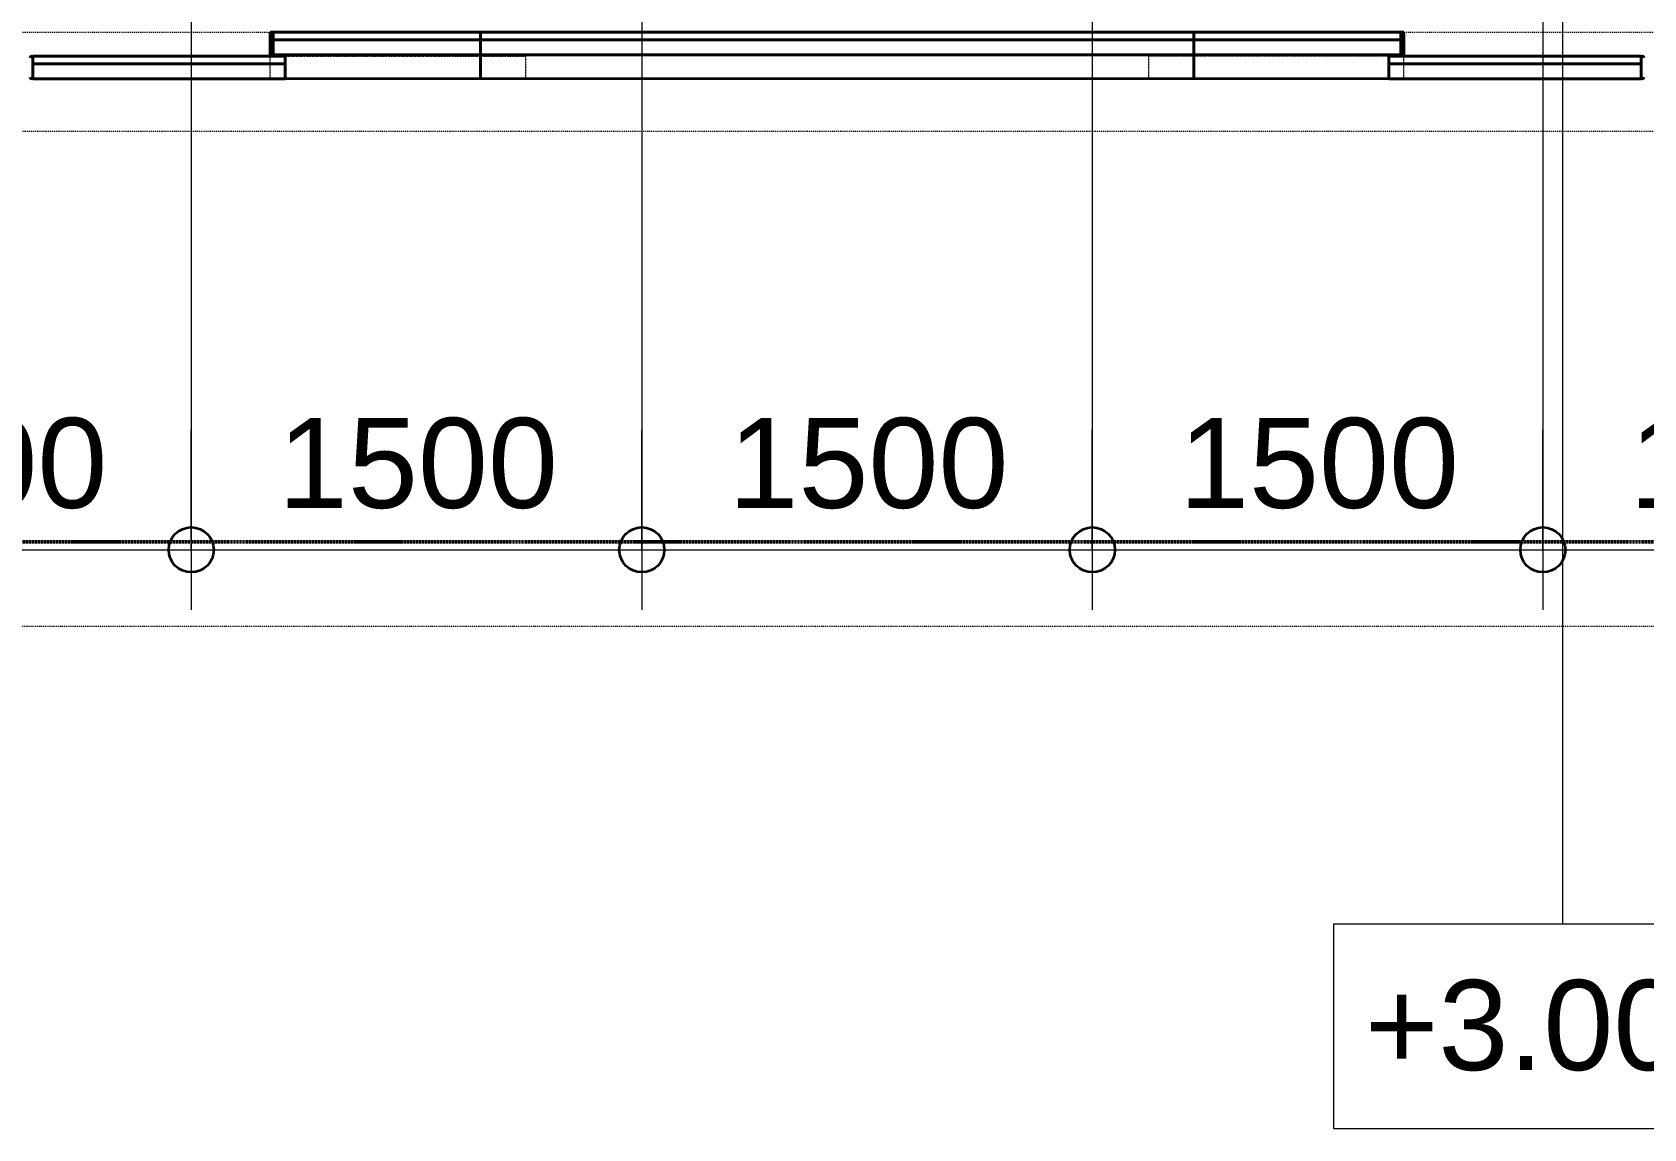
# Model space of a CAD drawing. Header units: millimetres. Extents: x -794326 to -715748, y -17796 to 22353.
# Drawn here: x -787362 to -781996, y -3554 to 99 of the extents above; entities that cross this region are included whole.
import ezdxf

# ---------------------------------------------------------------- set-up
doc = ezdxf.new("R2010")
doc.units = ezdxf.units.MM
for name, pattern in [('DASH', [6.35, 3.175, -3.175]), ('DPA_Grid _ Level 100', [10, 5.5, -1.6, 1.3, -1.6]), ('DPA_Hidden 50', [3, 2, -1]), ('DPA_Hidden 500', [1.4, 0.8, -0.6])]:
    doc.linetypes.add(name, pattern=pattern)
for name, color, linetype, lineweight in [('A-ANNO-DIMS', 1, 'Continuous', 9), ('A-ANNO-DIMS-100', 1, 'Continuous', 9), ('A-DETL', 1, 'Continuous', 70), ('A-GENM', 1, 'Continuous', 9), ('A-GENM-HDLN', 2, 'DPA_Hidden 500', 9), ('G-ANNO-SECL', 3, 'Continuous', 9), ('G-ANNO-TEXT', 3, 'Continuous', 9), ('Q-SPCQ', 2, 'Continuous', 35), ('Q-SPCQ-HDLN', 2, 'DASH', 9)]:
    doc.layers.add(name, color=color, linetype=linetype, lineweight=lineweight)
doc.styles.add('Arial_2', font='arial.ttf', dxfattribs={"height": 300})
doc.dimstyles.new('DPA-DIM-3_0_C-C', dxfattribs={"dimscale": 304.8, "dimtxt": 306.07782, "dimasz": 0.492126, "dimexe": 0.656168, "dimexo": 0.0625, "dimgap": 0.164042, "dimtad": 1, "dimdec": 0, "dimzin": 0, "dimdsep": 46, "dimtxsty": 'Arial_2', "dimblk1": 'DOTBLANK', "dimblk2": 'DOTBLANK', "dimsah": 1, "dimcen": 0.09, "dimdle": 0.656168, "dimadec": 8, "dimazin": 0, "dimtfac": 1, "dimtdec": 4, "dimtix": 1, "dimtmove": 0, "dimatfit": 3, "dimfxl": 1.312336, "dimfxlon": 1, "dimtvp": 1, "dimtolj": 1, "dimtzin": 0, "dimarcsym": 2})

# ---------------------------------------------------------------- blocks, each defined once
blk = doc.blocks.new('DPA_Speciality_PlatformScreenDoor - Length_135300-12767973-4282-01 ENLARGED LOWER PLATFORM LEVEL - REFLECTED CEILING PLAN - SHEET 3')
at = {"layer": 'A-GENM'}
for p, q in [((65462.5, -250), (65264.7, -250)), ((65264.7, -250), (65462.5, -250)), ((65357.5, -250), (65267.5, -250)), ((65267.5, -250), (65357.5, -250)), ((65367.5, -250), (65457.5, -250)), ((65457.5, -250), (65367.5, -250)), ((69837.5, -250), (70035.3, -250)), ((70035.3, -250), (69837.5, -250)), ((69932.5, -250), (69842.5, -250)), ((69842.5, -250), (69932.5, -250)), ((69942.5, -250), (70032.5, -250)), ((70032.5, -250), (69942.5, -250)), ((66015.3, -330), (66139.1, -330)), ((66025.9, -330), (66079, -330)), ((66075.4, -330), (66128.5, -330)), ((67615.3, -330), (67739.1, -330)), ((67625.9, -330), (67679, -330)), ((67675.4, -330), (67728.5, -330))]:
    blk.add_line(p, q, dxfattribs=at)
at = {"layer": 'A-GENM-HDLN'}
for p, q in [((65762.5, -175), (65762.5, -250)), ((65762.5, -175), (66612.5, -175)), ((66612.5, -250), (66612.5, -175)), ((68687.5, -250), (68687.5, -175)), ((69537.5, -175), (68687.5, -175)), ((69537.5, -175), (69537.5, -250)), ((65762.5, -250), (66612.5, -250)), ((69537.5, -250), (68687.5, -250))]:
    blk.add_line(p, q, dxfattribs=at)
at = {"layer": 'Q-SPCQ', "linetype": 'DASH', "lineweight": 9}
blk.add_line((3946, 1650), (73451.3, 1650), dxfattribs=at)
at = {"layer": 'Q-SPCQ'}
for p, q in [((65812.5, -175), (64972.5, -175)), ((64972.5, -175), (65812.5, -175)), ((64972.5, -175), (64972.5, -225)), ((64972.5, -175), (64972.5, -225)), ((64972.5, -245), (64972.5, -180)), ((64972.5, -180), (64972.5, -245)), ((65002.5, -175), (65782.5, -175)), ((65782.5, -175), (65002.5, -175)), ((65782.5, -175), (65002.5, -175)), ((65002.5, -175), (65782.5, -175)), ((65762.5, -175), (66462.5, -175)), ((65812.5, -225), (65812.5, -175)), ((65812.5, -175), (65812.5, -225)), ((66462.5, -175), (66462.5, -330)), ((66462.5, -175), (68837.5, -175)), ((66462.5, -330), (66462.5, -175)), ((66462.5, -200), (66462.5, -175.9)), ((66462.5, -175.9), (66462.5, -200)), ((66462.5, -305), (66462.5, -200)), ((66462.5, -200), (66462.5, -305)), ((68837.5, -175), (68837.5, -330)), ((68837.5, -175), (69537.5, -175)), ((68837.5, -330), (68837.5, -175)), ((68837.5, -200), (68837.5, -175.9)), ((68837.5, -175.9), (68837.5, -200)), ((68837.5, -305), (68837.5, -200)), ((68837.5, -200), (68837.5, -305)), ((69487.5, -175), (70327.5, -175)), ((70327.5, -175), (69487.5, -175)), ((69487.5, -175), (69487.5, -225)), ((69487.5, -225), (69487.5, -175)), ((70297.5, -175), (69517.5, -175)), ((69517.5, -175), (70297.5, -175)), ((69517.5, -175), (70297.5, -175)), ((70297.5, -175), (69517.5, -175)), ((70327.5, -225), (70327.5, -175)), ((70327.5, -225), (70327.5, -175)), ((70327.5, -180), (70327.5, -245)), ((70327.5, -245), (70327.5, -180)), ((64972.5, -225), (65812.5, -225)), ((65812.5, -225), (64972.5, -225)), ((64972.5, -250), (64972.5, -225)), ((64972.5, -225), (64972.5, -250)), ((65812.5, -225), (64972.5, -225)), ((64972.5, -225), (64972.5, -250)), ((64972.5, -250), (64972.5, -225)), ((64972.5, -225), (65812.5, -225)), ((65812.5, -225), (64972.5, -225)), ((64972.5, -225), (65812.5, -225)), ((64972.5, -250), (65812.5, -250)), ((65812.5, -250), (64972.5, -250)), ((64972.5, -250), (65812.5, -250)), ((65812.5, -250), (64972.5, -250)), ((65782.5, -225), (65002.5, -225)), ((65002.5, -225), (65782.5, -225)), ((65002.5, -225), (65782.5, -225)), ((65782.5, -225), (65002.5, -225)), ((65762.5, -225), (65022.5, -225)), ((65022.5, -225), (65762.5, -225)), ((65762.5, -225), (65022.5, -225)), ((65022.5, -225), (65762.5, -225)), ((65762.5, -250), (65022.5, -250)), ((65022.5, -250), (65762.5, -250)), ((65762.5, -250), (65022.5, -250)), ((65022.5, -250), (65762.5, -250)), ((65762.5, -305), (65762.5, -250)), ((65762.5, -250), (65762.5, -330)), ((65772.5, -255), (65762.5, -255)), ((65762.5, -255), (65762.5, -330)), ((65762.5, -330), (65762.5, -255)), ((65762.5, -255), (65772.5, -255)), ((65772.5, -330), (65772.5, -255)), ((65772.5, -255), (65772.5, -330)), ((66462.5, -255), (65772.5, -255)), ((65772.5, -255), (66462.5, -255)), ((65772.5, -255), (65772.5, -305)), ((65772.5, -255), (65772.5, -305)), ((65812.5, -225), (65812.5, -250)), ((65812.5, -225), (65812.5, -250)), ((65812.5, -250), (65812.5, -225)), ((65812.5, -225), (65812.5, -250)), ((65822.5, -255), (66402.5, -255)), ((66402.5, -255), (65822.5, -255)), ((66412.5, -255), (65822.5, -255)), ((65822.5, -255), (66412.5, -255)), ((68837.5, -255), (66462.5, -255)), ((66462.5, -255), (68837.5, -255)), ((66462.5, -255), (66462.5, -305)), ((66462.5, -255), (66462.5, -305)), ((66462.5, -305), (66462.5, -255)), ((66462.5, -255), (66462.5, -305)), ((68787.5, -255), (66512.5, -255)), ((66512.5, -255), (68787.5, -255)), ((66522.5, -255), (68777.5, -255)), ((68777.5, -255), (66522.5, -255)), ((68837.5, -255), (69527.5, -255)), ((69527.5, -255), (68837.5, -255)), ((68837.5, -255), (68837.5, -305)), ((68837.5, -305), (68837.5, -255)), ((68837.5, -305), (68837.5, -255)), ((68837.5, -255), (68837.5, -305)), ((68887.5, -255), (69477.5, -255)), ((69477.5, -255), (68887.5, -255)), ((69477.5, -255), (68897.5, -255)), ((68897.5, -255), (69477.5, -255)), ((70327.5, -225), (69487.5, -225)), ((69487.5, -225), (70327.5, -225)), ((69487.5, -250), (69487.5, -225)), ((69487.5, -250), (69487.5, -225)), ((70327.5, -225), (69487.5, -225)), ((69487.5, -225), (69487.5, -250)), ((69487.5, -250), (69487.5, -225)), ((69487.5, -225), (70327.5, -225)), ((69487.5, -225), (70327.5, -225)), ((70327.5, -225), (69487.5, -225)), ((70327.5, -250), (69487.5, -250)), ((69487.5, -250), (70327.5, -250)), ((69487.5, -250), (70327.5, -250)), ((70327.5, -250), (69487.5, -250)), ((69517.5, -225), (70297.5, -225)), ((70297.5, -225), (69517.5, -225)), ((70297.5, -225), (69517.5, -225)), ((69517.5, -225), (70297.5, -225)), ((69527.5, -255), (69527.5, -330)), ((69537.5, -255), (69527.5, -255)), ((69527.5, -255), (69537.5, -255)), ((69527.5, -330), (69527.5, -255)), ((69527.5, -305), (69527.5, -255)), ((69527.5, -305), (69527.5, -255)), ((69537.5, -225), (70277.5, -225)), ((70277.5, -225), (69537.5, -225)), ((69537.5, -225), (70277.5, -225)), ((70277.5, -225), (69537.5, -225)), ((69537.5, -250), (70277.5, -250)), ((70277.5, -250), (69537.5, -250)), ((69537.5, -250), (70277.5, -250)), ((70277.5, -250), (69537.5, -250)), ((69537.5, -330), (69537.5, -250)), ((69537.5, -250), (69537.5, -305)), ((69537.5, -330), (69537.5, -255)), ((69537.5, -255), (69537.5, -330)), ((70327.5, -225), (70327.5, -250)), ((70327.5, -250), (70327.5, -225)), ((70327.5, -250), (70327.5, -225)), ((70327.5, -225), (70327.5, -250)), ((65762.5, -329.1), (65762.5, -305)), ((66462.5, -305), (65772.5, -305)), ((65772.5, -305), (66452.5, -305)), ((65772.5, -305), (65772.5, -330)), ((65772.5, -305), (65772.5, -330)), ((65772.5, -305), (66452.5, -305)), ((66452.5, -305), (65772.5, -305)), ((65772.5, -330), (65772.5, -305)), ((65772.5, -305), (65772.5, -330)), ((66462.5, -305), (65772.5, -305)), ((65772.5, -305), (66462.5, -305)), ((66402.5, -305), (65822.5, -305)), ((65822.5, -305), (66402.5, -305)), ((66402.5, -305), (65822.5, -305)), ((65822.5, -305), (66402.5, -305)), ((66412.5, -305), (65822.5, -305)), ((65822.5, -305), (66412.5, -305)), ((65822.5, -305), (66402.5, -305)), ((66402.5, -305), (65822.5, -305)), ((66452.5, -305), (66462.5, -305)), ((66462.5, -329.1), (66462.5, -305)), ((68837.5, -305), (66462.5, -305)), ((66462.5, -305), (66472.5, -305)), ((66462.5, -330), (66462.5, -305)), ((66462.5, -305), (66462.5, -330)), ((68837.5, -305), (66462.5, -305)), ((66462.5, -305), (68837.5, -305)), ((66462.5, -305), (66462.5, -329.1)), ((66462.5, -330), (66462.5, -305)), ((66462.5, -305), (66462.5, -330)), ((66472.5, -305), (68827.5, -305)), ((66472.5, -305), (68827.5, -305)), ((68827.5, -305), (66472.5, -305)), ((68787.5, -305), (66512.5, -305)), ((66512.5, -305), (68787.5, -305)), ((68777.5, -305), (66522.5, -305)), ((66522.5, -305), (68777.5, -305)), ((68777.5, -305), (66522.5, -305)), ((66522.5, -305), (68777.5, -305)), ((66522.5, -305), (68777.5, -305)), ((68777.5, -305), (66522.5, -305)), ((68827.5, -305), (68837.5, -305)), ((68837.5, -329.1), (68837.5, -305)), ((68837.5, -305), (68847.5, -305)), ((69527.5, -305), (68837.5, -305)), ((68837.5, -305), (68837.5, -330)), ((68837.5, -330), (68837.5, -305)), ((68837.5, -305), (69527.5, -305)), ((69527.5, -305), (68837.5, -305)), ((68837.5, -305), (68837.5, -329.1)), ((68837.5, -330), (68837.5, -305)), ((68837.5, -305), (68837.5, -330)), ((68847.5, -305), (69527.5, -305)), ((69527.5, -305), (68847.5, -305)), ((68847.5, -305), (69527.5, -305)), ((68887.5, -305), (69477.5, -305)), ((69477.5, -305), (68887.5, -305)), ((68897.5, -305), (69477.5, -305)), ((69477.5, -305), (68897.5, -305)), ((68897.5, -305), (69477.5, -305)), ((69477.5, -305), (68897.5, -305)), ((69477.5, -305), (68897.5, -305)), ((68897.5, -305), (69477.5, -305)), ((69527.5, -330), (69527.5, -305)), ((69527.5, -330), (69527.5, -305)), ((69527.5, -305), (69527.5, -330)), ((69527.5, -330), (69527.5, -305)), ((69537.5, -305), (69537.5, -329.1)), ((65762.5, -330), (66462.5, -330)), ((65762.5, -330), (65772.5, -330)), ((65772.5, -330), (65762.5, -330)), ((66452.5, -330), (65772.5, -330)), ((65772.5, -330), (66462.5, -330)), ((65772.5, -330), (66452.5, -330)), ((66452.5, -330), (65772.5, -330)), ((66402.5, -330), (65822.5, -330)), ((65822.5, -330), (66402.5, -330)), ((66402.5, -330), (65822.5, -330)), ((65822.5, -330), (66402.5, -330)), ((66462.5, -330), (66452.5, -330)), ((66462.5, -330), (68837.5, -330)), ((66472.5, -330), (66462.5, -330)), ((66462.5, -330), (68837.5, -330)), ((68827.5, -330), (66472.5, -330)), ((66472.5, -330), (68827.5, -330)), ((68827.5, -330), (66472.5, -330)), ((68777.5, -330), (66522.5, -330)), ((66522.5, -330), (68777.5, -330)), ((68777.5, -330), (66522.5, -330)), ((66522.5, -330), (68777.5, -330)), ((68837.5, -330), (68827.5, -330)), ((68837.5, -330), (69537.5, -330)), ((68837.5, -330), (69527.5, -330)), ((68847.5, -330), (68837.5, -330)), ((69527.5, -330), (68847.5, -330)), ((69527.5, -330), (68847.5, -330)), ((68847.5, -330), (69527.5, -330)), ((68897.5, -330), (69477.5, -330)), ((69477.5, -330), (68897.5, -330)), ((68897.5, -330), (69477.5, -330)), ((69477.5, -330), (68897.5, -330)), ((69527.5, -330), (69537.5, -330)), ((69537.5, -330), (69527.5, -330))]:
    blk.add_line(p, q, dxfattribs=at)
for centre, start, end in [((64967.5, -180), 0, 180), ((64967.5, -180), 60, 120), ((64967.5, -180), 0, 45), ((70332.5, -180), 0, 180), ((70332.5, -180), 135, 180), ((64967.5, -245), 180, 360), ((64967.5, -245), 240, 300), ((64967.5, -245), 330, 360), ((70332.5, -245), 180, 210), ((70332.5, -245), 180, 0)]:
    blk.add_arc(centre, 5, start, end, dxfattribs=at)
at = {"layer": 'Q-SPCQ-HDLN'}
for p, q in [((73451.3, 0), (3946, 0)), ((73451.3, -330), (3946, -330))]:
    blk.add_line(p, q, dxfattribs=at)
blk = doc.blocks.new('DIMBLOCK70-4282-01 ENLARGED LOWER PLATFORM LEVEL - REFLECTED CEILING PLAN - SHEET 3')
at = {"layer": 'A-ANNO-DIMS-100'}
for p, q in [((-788332.4, -1225), (-788332.4, -1825)), ((-788332.4, -1625), (-788332.4, -1225)), ((-786832.4, -1225), (-786832.4, -1825)), ((-786832.4, -1625), (-786832.4, -1225)), ((-788332.4, -1625), (-786832.4, -1625))]:
    blk.add_line(p, q, dxfattribs=at)
at = {"layer": 'A-ANNO-DIMS-100', "lineweight": 35}
for centre in [(-788332.4, -1625), (-786832.4, -1625)]:
    blk.add_circle(centre, 75, dxfattribs=at)
at = {"layer": 'A-ANNO-DIMS-100', "color": 0, "insert": (-788043.8, -1185.6), "char_height": 300, "width": 1107.531, "attachment_point": 1, "line_spacing_factor": 0.941778, "style": 'Arial_2'}
blk.add_mtext('1500', dxfattribs=at)
blk = doc.blocks.new('_DotBlank')
at = {"color": 0, "linetype": 'ByBlock', "lineweight": -2}
blk.add_line((-0.5, 0), (-1, 0), dxfattribs=at)
blk.add_circle((0, 0), 0.5, dxfattribs=at)
blk = doc.blocks.new('DIMBLOCK71-4282-01 ENLARGED LOWER PLATFORM LEVEL - REFLECTED CEILING PLAN - SHEET 3')
at = {"layer": 'A-ANNO-DIMS-100'}
for p, q in [((-786832.4, -1225), (-786832.4, -1825)), ((-786832.4, -1625), (-786832.4, -1225)), ((-785332.4, -1225), (-785332.4, -1825)), ((-785332.4, -1625), (-785332.4, -1225)), ((-786832.4, -1625), (-785132.4, -1625))]:
    blk.add_line(p, q, dxfattribs=at)
at = {"layer": 'A-ANNO-DIMS-100', "lineweight": 35}
for centre in [(-786832.4, -1625), (-785332.4, -1625)]:
    blk.add_circle(centre, 75, dxfattribs=at)
at = {"layer": 'A-ANNO-DIMS-100', "color": 0, "insert": (-786543.8, -1185.6), "char_height": 300, "width": 1107.531, "attachment_point": 1, "line_spacing_factor": 0.941778, "style": 'Arial_2'}
blk.add_mtext('1500', dxfattribs=at)
blk = doc.blocks.new('DIMBLOCK72-4282-01 ENLARGED LOWER PLATFORM LEVEL - REFLECTED CEILING PLAN - SHEET 3')
at = {"layer": 'A-ANNO-DIMS-100'}
for p, q in [((-785332.4, -1225), (-785332.4, -1825)), ((-785332.4, -1625), (-785332.4, -1225)), ((-783832.4, -1225), (-783832.4, -1825)), ((-783832.4, -1625), (-783832.4, -1225)), ((-785532.4, -1625), (-783832.4, -1625))]:
    blk.add_line(p, q, dxfattribs=at)
at = {"layer": 'A-ANNO-DIMS-100', "lineweight": 35}
for centre in [(-785332.4, -1625), (-783832.4, -1625)]:
    blk.add_circle(centre, 75, dxfattribs=at)
at = {"layer": 'A-ANNO-DIMS-100', "color": 0, "insert": (-785043.8, -1185.6), "char_height": 300, "width": 1107.531, "attachment_point": 1, "line_spacing_factor": 0.941778, "style": 'Arial_2'}
blk.add_mtext('1500', dxfattribs=at)
blk = doc.blocks.new('DIMBLOCK73-4282-01 ENLARGED LOWER PLATFORM LEVEL - REFLECTED CEILING PLAN - SHEET 3')
at = {"layer": 'A-ANNO-DIMS-100'}
for p, q in [((-783832.4, -1225), (-783832.4, -1825)), ((-783832.4, -1625), (-783832.4, -1225)), ((-782332.4, -1225), (-782332.4, -1825)), ((-782332.4, -1625), (-782332.4, -1225)), ((-783832.4, -1625), (-782332.4, -1625))]:
    blk.add_line(p, q, dxfattribs=at)
at = {"layer": 'A-ANNO-DIMS-100', "lineweight": 35}
for centre in [(-783832.4, -1625), (-782332.4, -1625)]:
    blk.add_circle(centre, 75, dxfattribs=at)
at = {"layer": 'A-ANNO-DIMS-100', "color": 0, "insert": (-783543.8, -1185.6), "char_height": 300, "width": 1107.531, "attachment_point": 1, "line_spacing_factor": 0.941778, "style": 'Arial_2'}
blk.add_mtext('1500', dxfattribs=at)
blk = doc.blocks.new('DIMBLOCK74-4282-01 ENLARGED LOWER PLATFORM LEVEL - REFLECTED CEILING PLAN - SHEET 3')
at = {"layer": 'A-ANNO-DIMS-100'}
for p, q in [((-782332.4, -1225), (-782332.4, -1825)), ((-782332.4, -1625), (-782332.4, -1225)), ((-780832.4, -1225), (-780832.4, -1825)), ((-780832.4, -1625), (-780832.4, -1225)), ((-782332.4, -1625), (-780632.4, -1625))]:
    blk.add_line(p, q, dxfattribs=at)
at = {"layer": 'A-ANNO-DIMS-100', "lineweight": 35}
for centre in [(-782332.4, -1625), (-780832.4, -1625)]:
    blk.add_circle(centre, 75, dxfattribs=at)
at = {"layer": 'A-ANNO-DIMS-100', "color": 0, "insert": (-782043.8, -1185.6), "char_height": 300, "width": 1107.531, "attachment_point": 1, "line_spacing_factor": 0.941778, "style": 'Arial_2'}
blk.add_mtext('1500', dxfattribs=at)

msp = doc.modelspace()

# ---------------------------------------------------------------- linework, layer by layer
at = {"layer": 'A-DETL', "color": 55, "linetype": 'DPA_Hidden 50', "lineweight": 9}
for p, q in [((-786832.4, 406.5), (-786832.4, -1393.5)), ((-785332.4, 426.5), (-785332.4, -1393.5)), ((-785332.4, 426.5), (-785332.4, -1393.5)), ((-783832.4, 426.5), (-783832.4, -1393.5)), ((-782332.4, 406.5), (-782332.4, -1393.5))]:
    msp.add_line(p, q, dxfattribs=at)
at = {"layer": 'G-ANNO-SECL', "linetype": 'DPA_Grid _ Level 100', "lineweight": 50}
msp.add_line((-792462.3, -1598.3), (-718681.7, -1598.3), dxfattribs=at)
at = {"layer": 'G-ANNO-TEXT', "color": 10}
msp.add_line((-782266.8, 3568), (-782266.8, -2871.1), dxfattribs=at)
at = {"layer": 'G-ANNO-TEXT', "color": 10, "flags": 128}
msp.add_lwpolyline([(-781505.6, -3553.5), (-783028, -3553.5), (-783028, -2871.1), (-781505.6, -2871.1)], close=True, dxfattribs=at)

# ---------------------------------------------------------------- block references
at = {"layer": 'Q-SPCQ', "rotation": 180}
msp.add_blockref('DPA_Speciality_PlatformScreenDoor - Length_135300-12767973-4282-01 ENLARGED LOWER PLATFORM LEVEL - REFLECTED CEILING PLAN - SHEET 3', (-717032.4, -231), dxfattribs=at)

# ---------------------------------------------------------------- texts
at = {"layer": 'G-ANNO-TEXT', "color": 7, "insert": (-782924.8, -3058), "char_height": 300, "width": 1595.358, "attachment_point": 1, "style": 'Arial_2'}
msp.add_mtext('+3.000', dxfattribs=at)

# ---------------------------------------------------------------- dimensions: what is measured, and where the dimension line sits
at = {"layer": 'A-ANNO-DIMS'}
for base, p1, p2, picture, middle in [((-786832.4, -1625), (-788332.4, -1225), (-786832.4, -1225), 'DIMBLOCK70-4282-01 ENLARGED LOWER PLATFORM LEVEL - REFLECTED CEILING PLAN - SHEET 3', (-787582.4, -1421.9)), ((-785332.4, -1625), (-786832.4, -1225), (-785332.4, -1225), 'DIMBLOCK71-4282-01 ENLARGED LOWER PLATFORM LEVEL - REFLECTED CEILING PLAN - SHEET 3', (-786082.4, -1421.9)), ((-783832.4, -1625), (-785332.4, -1225), (-783832.4, -1225), 'DIMBLOCK72-4282-01 ENLARGED LOWER PLATFORM LEVEL - REFLECTED CEILING PLAN - SHEET 3', (-784582.4, -1421.9)), ((-782332.4, -1625), (-783832.4, -1225), (-782332.4, -1225), 'DIMBLOCK73-4282-01 ENLARGED LOWER PLATFORM LEVEL - REFLECTED CEILING PLAN - SHEET 3', (-783082.4, -1421.9)), ((-780832.4, -1625), (-782332.4, -1225), (-780832.4, -1225), 'DIMBLOCK74-4282-01 ENLARGED LOWER PLATFORM LEVEL - REFLECTED CEILING PLAN - SHEET 3', (-781582.4, -1421.9))]:
    dim = msp.add_linear_dim(base=base, p1=p1, p2=p2, dimstyle='DPA-DIM-3_0_C-C', override={"dimpost": '<>', "dimfxl": 1500}, dxfattribs=at)
    dim.commit()
    dim.dimension.update_dxf_attribs({"geometry": picture, "text_midpoint": middle})

doc.saveas('drawing.dxf')
